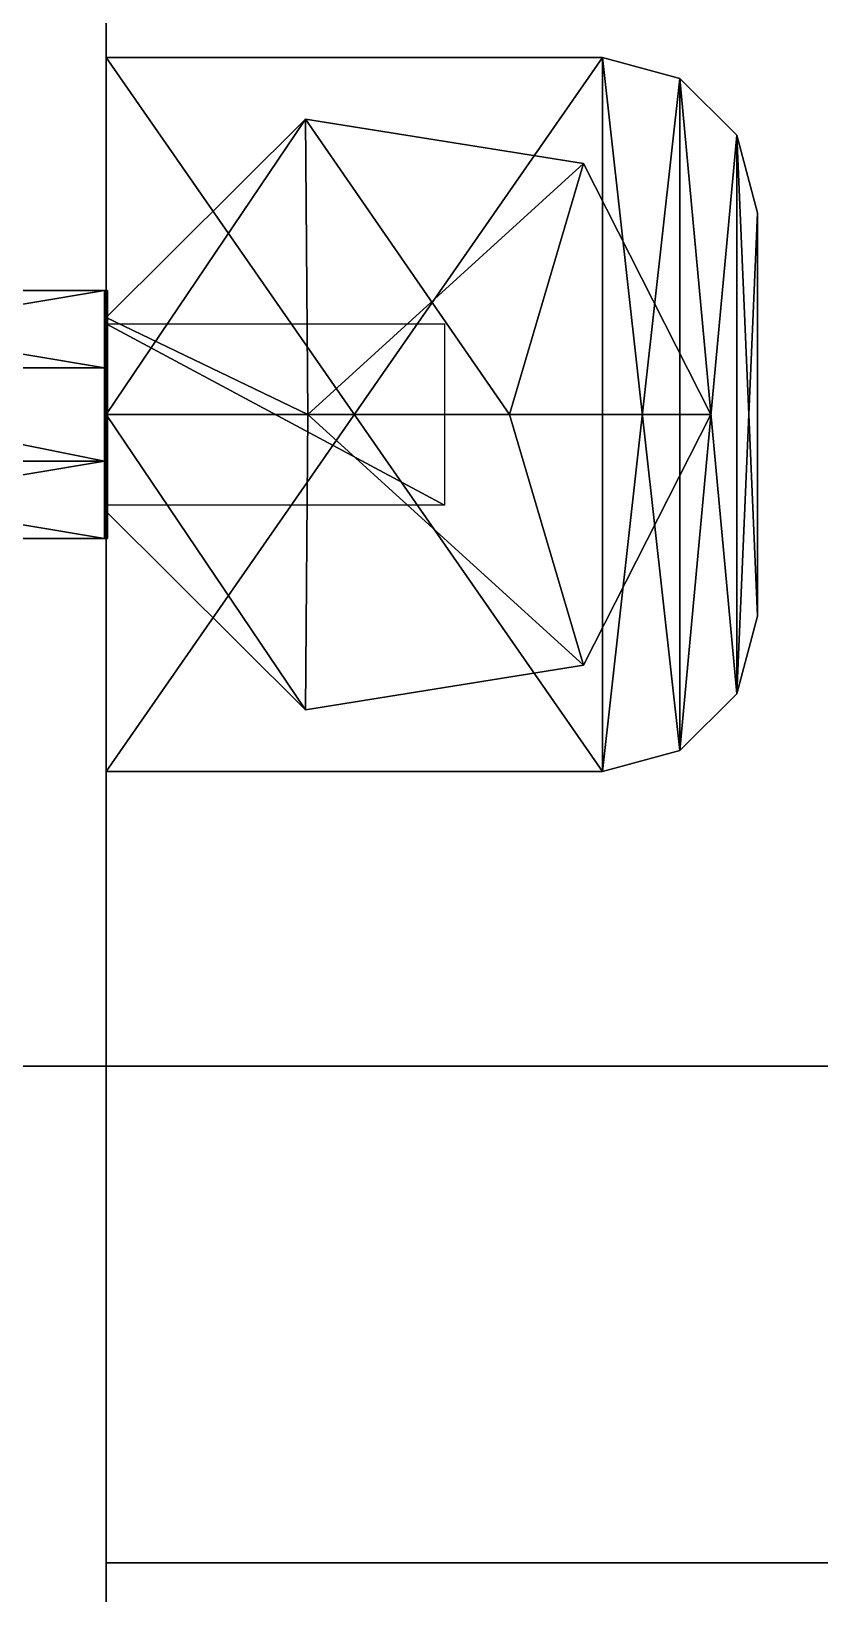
# Model space of a CAD drawing. Extents: x -100 to 4856, y -100 to 4830.
# Drawn here: x 1305.6 to 1331, y 4339 to 4389.3 of the extents above; entities that cross this region are included whole.
import ezdxf

# ---------------------------------------------------------------- set-up
doc = ezdxf.new("R2010")
doc.units = 0
for name, color, linetype in [('LAYER0', 7, 'CONTINUOUS'), ('LAYER700', 7, 'CONTINUOUS'), ('LAYER755', 7, 'CONTINUOUS'), ('LAYER756', 7, 'CONTINUOUS'), ('LAYER766', 7, 'CONTINUOUS'), ('LAYER801', 7, 'CONTINUOUS'), ('LAYER802', 7, 'CONTINUOUS'), ('LAYER803', 254, 'CONTINUOUS'), ('LAYER815', 7, 'CONTINUOUS'), ('LAYER816', 7, 'CONTINUOUS'), ('LAYER817', 254, 'CONTINUOUS'), ('LAYER87', 9, 'CONTINUOUS')]:
    doc.layers.add(name, color=color, linetype=linetype)

msp = doc.modelspace()

# ---------------------------------------------------------------- linework, layer by layer
at = {"layer": 'LAYER0', "invisible_edges": 1}
for points in [[(4856, 4830, -5), (-100, -100, -5), (-100, 4830, -5), (4856, 4830, -5)], [(-100, -100, -5), (4856, 4830, -5), (4856, -100, -5), (-100, -100, -5)], [(4856, -100), (-100, 4830), (-100, -100), (4856, -100)], [(-100, 4830), (4856, -100), (4856, 4830), (-100, 4830)]]:
    msp.add_3dface(points, dxfattribs=at)
at = {"layer": 'LAYER700', "invisible_edges": 1}
for points in [[(608, 4356), (2158, 4338), (608, 4338), (608, 4356)], [(2158, 4338), (608, 4356), (2158, 4356), (2158, 4338)], [(2158, 4356, 80), (608, 4338, 80), (2158, 4338, 80), (2158, 4356, 80)], [(608, 4338, 80), (2158, 4356, 80), (608, 4356, 80), (608, 4338, 80)], [(608, 4356), (2158, 4356, 80), (2158, 4356), (608, 4356)], [(2158, 4356, 80), (608, 4356), (608, 4356, 80), (2158, 4356, 80)]]:
    msp.add_3dface(points, dxfattribs=at)
at = {"layer": 'LAYER755', "invisible_edges": 1}
for points in [[(1290, 4710, 99), (1308, 4320, 99), (1290, 4320, 99), (1290, 4710, 99)], [(1308, 4320, 99), (1290, 4710, 99), (1308, 4710, 99), (1308, 4320, 99)], [(1308, 4710, 755), (1290, 4320, 755), (1308, 4320, 755), (1308, 4710, 755)], [(1290, 4320, 755), (1308, 4710, 755), (1290, 4710, 755), (1290, 4320, 755)], [(1308, 4710, 755), (1308, 4320, 99), (1308, 4710, 99), (1308, 4710, 755)], [(1308, 4320, 99), (1308, 4710, 755), (1308, 4320, 755), (1308, 4320, 99)]]:
    msp.add_3dface(points, dxfattribs=at)
at = {"layer": 'LAYER756', "invisible_edges": 1}
for points in [[(2150, 4710, 81), (626, 4320, 81), (626, 4710, 81), (2150, 4710, 81)], [(626, 4320, 81), (2150, 4710, 81), (2150, 4320, 81), (626, 4320, 81)], [(2150, 4320, 99), (626, 4710, 99), (626, 4320, 99), (2150, 4320, 99)], [(626, 4710, 99), (2150, 4320, 99), (2150, 4710, 99), (626, 4710, 99)]]:
    msp.add_3dface(points, dxfattribs=at)
at = {"layer": 'LAYER766', "invisible_edges": 1}
for points in [[(2150, 4401, 736.5), (1308, 4321, 736.5), (1308, 4401, 736.5), (2150, 4401, 736.5)], [(1308, 4321, 736.5), (2150, 4401, 736.5), (2150, 4321, 736.5), (1308, 4321, 736.5)], [(1308, 4401, 754.5), (1308, 4321, 736.5), (1308, 4321, 754.5), (1308, 4401, 754.5)], [(1308, 4321, 736.5), (1308, 4401, 754.5), (1308, 4401, 736.5), (1308, 4321, 736.5)], [(2150, 4321, 754.5), (1308, 4401, 754.5), (1308, 4321, 754.5), (2150, 4321, 754.5)], [(1308, 4401, 754.5), (2150, 4321, 754.5), (2150, 4401, 754.5), (1308, 4401, 754.5)]]:
    msp.add_3dface(points, dxfattribs=at)
at = {"layer": 'LAYER801', "invisible_edges": 1}
for points in [[(1308, 4685.4, 535), (2150, 4340, 535), (2150, 4685.4, 535), (1308, 4685.4, 535)], [(2150, 4340, 535), (1308, 4685.4, 535), (1308, 4340, 535), (2150, 4340, 535)], [(1308, 4685.4, 535), (1308, 4340, 517), (1308, 4340, 535), (1308, 4685.4, 535)], [(1308, 4340, 517), (1308, 4685.4, 535), (1308, 4685.4, 517), (1308, 4340, 517)], [(1308, 4340, 517), (2150, 4685.4, 517), (2150, 4340, 517), (1308, 4340, 517)], [(2150, 4685.4, 517), (1308, 4340, 517), (1308, 4685.4, 517), (2150, 4685.4, 517)], [(1308, 4340, 517), (2150, 4340, 535), (1308, 4340, 535), (1308, 4340, 517)], [(2150, 4340, 535), (1308, 4340, 517), (2150, 4340, 517), (2150, 4340, 535)]]:
    msp.add_3dface(points, dxfattribs=at)
at = {"layer": 'LAYER802'}
for points in [[(1308, 4388.5, 515.01), (1324, 4365.5, 515.01), (1308, 4365.5, 515.01), (1308, 4388.5, 515.01)], [(1324, 4388.5, 515.01), (1324, 4365.5, 515.01), (1308, 4388.5, 515.01), (1324, 4388.5, 515.01)], [(1308, 4388.5, 517), (1324, 4365.5, 517), (1308, 4365.5, 517), (1308, 4388.5, 517)], [(1324, 4388.5, 517), (1324, 4365.5, 517), (1308, 4388.5, 517), (1324, 4388.5, 517)], [(1324, 4388.5, 517), (1308, 4388.5, 515.01), (1324, 4388.5, 515.01), (1324, 4388.5, 517)], [(1308, 4388.5, 517), (1308, 4388.5, 515.01), (1324, 4388.5, 517), (1308, 4388.5, 517)], [(1308, 4365.5, 515.01), (1308, 4388.5, 517), (1308, 4388.5, 515.01), (1308, 4365.5, 515.01)], [(1308, 4365.5, 517), (1308, 4388.5, 517), (1308, 4365.5, 515.01), (1308, 4365.5, 517)], [(1324, 4365.5, 515.01), (1308, 4388.5, 515.01), (1324, 4388.5, 515.01), (1324, 4365.5, 515.01)], [(1308, 4365.5, 515.01), (1308, 4388.5, 515.01), (1324, 4365.5, 515.01), (1308, 4365.5, 515.01)], [(1308, 4388.5, 515.01), (1324, 4388.5, 517), (1324, 4388.5, 515.01), (1308, 4388.5, 515.01)], [(1308, 4388.5, 517), (1324, 4388.5, 517), (1308, 4388.5, 515.01), (1308, 4388.5, 517)], [(1308, 4388.5, 515.01), (1308, 4365.5, 517), (1308, 4365.5, 515.01), (1308, 4388.5, 515.01)], [(1308, 4388.5, 517), (1308, 4365.5, 517), (1308, 4388.5, 515.01), (1308, 4388.5, 517)], [(1324, 4388.5, 517), (1308, 4365.5, 517), (1324, 4365.5, 517), (1324, 4388.5, 517)], [(1308, 4388.5, 517), (1308, 4365.5, 517), (1324, 4388.5, 517), (1308, 4388.5, 517)], [(1326.5, 4387.83, 515.01), (1324, 4388.5, 517), (1326.5, 4387.83, 517), (1326.5, 4387.83, 515.01)], [(1324, 4388.5, 515.01), (1324, 4388.5, 517), (1326.5, 4387.83, 515.01), (1324, 4388.5, 515.01)], [(1324, 4388.5, 515.01), (1326.5, 4387.83, 515.01), (1324, 4365.5, 515.01), (1324, 4388.5, 515.01)], [(1324, 4388.5, 517), (1324, 4365.5, 517), (1326.5, 4387.83, 517), (1324, 4388.5, 517)], [(1326.5, 4366.17, 515.01), (1324, 4388.5, 515.01), (1324, 4365.5, 515.01), (1326.5, 4366.17, 515.01)], [(1326.5, 4387.83, 515.01), (1324, 4388.5, 515.01), (1326.5, 4366.17, 515.01), (1326.5, 4387.83, 515.01)], [(1326.5, 4366.17, 517), (1324, 4388.5, 517), (1324, 4365.5, 517), (1326.5, 4366.17, 517)], [(1326.5, 4387.83, 517), (1324, 4388.5, 517), (1326.5, 4366.17, 517), (1326.5, 4387.83, 517)], [(1324, 4388.5, 515.01), (1326.5, 4387.83, 517), (1326.5, 4387.83, 515.01), (1324, 4388.5, 515.01)], [(1324, 4388.5, 517), (1326.5, 4387.83, 517), (1324, 4388.5, 515.01), (1324, 4388.5, 517)], [(1324, 4365.5, 515.01), (1326.5, 4387.83, 515.01), (1326.5, 4366.17, 515.01), (1324, 4365.5, 515.01)], [(1326.5, 4387.83, 517), (1324, 4365.5, 517), (1326.5, 4366.17, 517), (1326.5, 4387.83, 517)], [(1328.33, 4386, 515.01), (1326.5, 4387.83, 517), (1328.33, 4386, 517), (1328.33, 4386, 515.01)], [(1326.5, 4387.83, 515.01), (1326.5, 4387.83, 517), (1328.33, 4386, 515.01), (1326.5, 4387.83, 515.01)], [(1328.33, 4368, 515.01), (1326.5, 4387.83, 515.01), (1328.33, 4386, 515.01), (1328.33, 4368, 515.01)], [(1326.5, 4366.17, 515.01), (1326.5, 4387.83, 515.01), (1328.33, 4368, 515.01), (1326.5, 4366.17, 515.01)], [(1326.5, 4387.83, 517), (1326.5, 4366.17, 517), (1328.33, 4386, 517), (1326.5, 4387.83, 517)], [(1328.33, 4368, 515.01), (1326.5, 4387.83, 515.01), (1326.5, 4366.17, 515.01), (1328.33, 4368, 515.01)], [(1328.33, 4386, 515.01), (1326.5, 4387.83, 515.01), (1328.33, 4368, 515.01), (1328.33, 4386, 515.01)], [(1328.33, 4368, 517), (1326.5, 4387.83, 517), (1326.5, 4366.17, 517), (1328.33, 4368, 517)], [(1328.33, 4386, 517), (1326.5, 4387.83, 517), (1328.33, 4368, 517), (1328.33, 4386, 517)], [(1326.5, 4387.83, 515.01), (1328.33, 4386, 517), (1328.33, 4386, 515.01), (1326.5, 4387.83, 515.01)], [(1326.5, 4387.83, 517), (1328.33, 4386, 517), (1326.5, 4387.83, 515.01), (1326.5, 4387.83, 517)], [(1308, 4380.123, 531), (1314.5, 4377, 531), (1314.431, 4386.518, 531), (1308, 4380.123, 531)], [(1314.431, 4386.518, 517), (1308, 4380.123, 531), (1314.431, 4386.518, 531), (1314.431, 4386.518, 517)], [(1308, 4380.123, 517), (1308, 4380.123, 531), (1314.431, 4386.518, 517), (1308, 4380.123, 517)], [(1314.431, 4386.518, 517), (1308, 4380.123, 531), (1308, 4380.123, 517), (1314.431, 4386.518, 517)], [(1314.431, 4386.518, 531), (1308, 4380.123, 531), (1314.431, 4386.518, 517), (1314.431, 4386.518, 531)], [(1308, 4377, 531), (1314.431, 4386.518, 531), (1314.5, 4377, 531), (1308, 4377, 531)], [(1308, 4380.123, 531), (1314.431, 4386.518, 531), (1308, 4377, 531), (1308, 4380.123, 531)], [(1314.431, 4386.518, 531), (1321, 4377, 531), (1323.387, 4385.083, 531), (1314.431, 4386.518, 531)], [(1314.5, 4377, 531), (1321, 4377, 531), (1314.431, 4386.518, 531), (1314.5, 4377, 531)], [(1323.387, 4385.083, 517), (1314.431, 4386.518, 531), (1323.387, 4385.083, 531), (1323.387, 4385.083, 517)], [(1314.431, 4386.518, 517), (1314.431, 4386.518, 531), (1323.387, 4385.083, 517), (1314.431, 4386.518, 517)], [(1323.387, 4385.083, 517), (1314.431, 4386.518, 531), (1314.431, 4386.518, 517), (1323.387, 4385.083, 517)], [(1323.387, 4385.083, 531), (1314.431, 4386.518, 531), (1323.387, 4385.083, 517), (1323.387, 4385.083, 531)], [(1314.431, 4386.518, 531), (1323.387, 4385.083, 531), (1314.5, 4377, 531), (1314.431, 4386.518, 531)], [(1328.33, 4386, 517), (1326.5, 4366.17, 517), (1328.33, 4368, 517), (1328.33, 4386, 517)], [(1329, 4383.5, 515.01), (1328.33, 4386, 517), (1329, 4383.5, 517), (1329, 4383.5, 515.01)], [(1328.33, 4386, 515.01), (1328.33, 4386, 517), (1329, 4383.5, 515.01), (1328.33, 4386, 515.01)], [(1329, 4370.5, 515.01), (1328.33, 4386, 515.01), (1329, 4383.5, 515.01), (1329, 4370.5, 515.01)], [(1328.33, 4368, 515.01), (1328.33, 4386, 515.01), (1329, 4370.5, 515.01), (1328.33, 4368, 515.01)], [(1328.33, 4386, 517), (1328.33, 4368, 517), (1329, 4383.5, 517), (1328.33, 4386, 517)], [(1329, 4370.5, 515.01), (1328.33, 4386, 515.01), (1328.33, 4368, 515.01), (1329, 4370.5, 515.01)], [(1329, 4383.5, 515.01), (1328.33, 4386, 515.01), (1329, 4370.5, 515.01), (1329, 4383.5, 515.01)], [(1329, 4370.5, 517), (1328.33, 4386, 517), (1328.33, 4368, 517), (1329, 4370.5, 517)], [(1329, 4383.5, 517), (1328.33, 4386, 517), (1329, 4370.5, 517), (1329, 4383.5, 517)], [(1328.33, 4386, 515.01), (1329, 4383.5, 517), (1329, 4383.5, 515.01), (1328.33, 4386, 515.01)], [(1328.33, 4386, 517), (1329, 4383.5, 517), (1328.33, 4386, 515.01), (1328.33, 4386, 517)], [(1314.5, 4377, 531), (1323.387, 4385.083, 531), (1321, 4377, 531), (1314.5, 4377, 531)], [(1323.387, 4385.083, 531), (1321, 4377, 531), (1327.5, 4377, 531), (1323.387, 4385.083, 531)], [(1323.387, 4385.083, 531), (1327.5, 4377, 531), (1321, 4377, 531), (1323.387, 4385.083, 531)], [(1327.5, 4377, 517), (1323.387, 4385.083, 531), (1327.5, 4377, 531), (1327.5, 4377, 517)], [(1323.387, 4385.083, 517), (1323.387, 4385.083, 531), (1327.5, 4377, 517), (1323.387, 4385.083, 517)], [(1327.5, 4377, 517), (1323.387, 4385.083, 531), (1323.387, 4385.083, 517), (1327.5, 4377, 517)], [(1327.5, 4377, 531), (1323.387, 4385.083, 531), (1327.5, 4377, 517), (1327.5, 4377, 531)], [(1329, 4383.5, 517), (1328.33, 4368, 517), (1329, 4370.5, 517), (1329, 4383.5, 517)], [(1329, 4383.5, 517), (1329, 4370.5, 515.01), (1329, 4370.5, 517), (1329, 4383.5, 517)], [(1329, 4383.5, 515.01), (1329, 4370.5, 515.01), (1329, 4383.5, 517), (1329, 4383.5, 515.01)], [(1329, 4383.5, 515.01), (1329, 4370.5, 517), (1329, 4370.5, 515.01), (1329, 4383.5, 515.01)], [(1329, 4383.5, 517), (1329, 4370.5, 517), (1329, 4383.5, 515.01), (1329, 4383.5, 517)], [(1308, 4373.877, 531), (1308, 4380.123, 517), (1308, 4373.877, 517), (1308, 4373.877, 531)], [(1308, 4380.123, 531), (1308, 4380.123, 517), (1308, 4373.877, 531), (1308, 4380.123, 531)], [(1308, 4377, 531), (1314.5, 4377, 531), (1308, 4380.123, 531), (1308, 4377, 531)], [(1308, 4380.123, 517), (1308, 4373.877, 531), (1308, 4373.877, 517), (1308, 4380.123, 517)], [(1308, 4380.123, 531), (1308, 4373.877, 531), (1308, 4380.123, 517), (1308, 4380.123, 531)], [(1318.908, 4374.08, 515), (1308, 4379.92, 515), (1318.908, 4379.92, 515), (1318.908, 4374.08, 515)], [(1308, 4374.08, 515), (1308, 4379.92, 515), (1318.908, 4374.08, 515), (1308, 4374.08, 515)], [(1308, 4377, 531), (1314.431, 4367.482, 531), (1314.5, 4377, 531), (1308, 4377, 531)], [(1308, 4373.877, 531), (1314.431, 4367.482, 531), (1308, 4377, 531), (1308, 4373.877, 531)], [(1308, 4377, 531), (1314.431, 4367.482, 531), (1314.5, 4377, 531), (1308, 4377, 531)], [(1308, 4373.877, 531), (1314.431, 4367.482, 531), (1308, 4377, 531), (1308, 4373.877, 531)], [(1314.431, 4367.482, 531), (1323.387, 4368.917, 531), (1314.5, 4377, 531), (1314.431, 4367.482, 531)], [(1314.431, 4367.482, 531), (1323.387, 4368.917, 531), (1314.5, 4377, 531), (1314.431, 4367.482, 531)], [(1314.5, 4377, 531), (1323.387, 4368.917, 531), (1321, 4377, 531), (1314.5, 4377, 531)], [(1314.5, 4377, 531), (1323.387, 4368.917, 531), (1321, 4377, 531), (1314.5, 4377, 531)], [(1321, 4377, 531), (1323.387, 4368.917, 531), (1327.5, 4377, 531), (1321, 4377, 531)], [(1323.387, 4368.917, 531), (1327.5, 4377, 531), (1321, 4377, 531), (1323.387, 4368.917, 531)], [(1327.5, 4377, 531), (1323.387, 4368.917, 517), (1327.5, 4377, 517), (1327.5, 4377, 531)], [(1323.387, 4368.917, 531), (1323.387, 4368.917, 517), (1327.5, 4377, 531), (1323.387, 4368.917, 531)], [(1323.387, 4368.917, 517), (1327.5, 4377, 531), (1327.5, 4377, 517), (1323.387, 4368.917, 517)], [(1323.387, 4368.917, 531), (1327.5, 4377, 531), (1323.387, 4368.917, 517), (1323.387, 4368.917, 531)], [(1314.431, 4367.482, 517), (1308, 4373.877, 531), (1308, 4373.877, 517), (1314.431, 4367.482, 517)], [(1314.431, 4367.482, 531), (1308, 4373.877, 531), (1314.431, 4367.482, 517), (1314.431, 4367.482, 531)], [(1308, 4373.877, 517), (1314.431, 4367.482, 531), (1314.431, 4367.482, 517), (1308, 4373.877, 517)], [(1308, 4373.877, 531), (1314.431, 4367.482, 531), (1308, 4373.877, 517), (1308, 4373.877, 531)], [(1329, 4370.5, 517), (1328.33, 4368, 515.01), (1329, 4370.5, 515.01), (1329, 4370.5, 517)], [(1328.33, 4368, 517), (1328.33, 4368, 515.01), (1329, 4370.5, 517), (1328.33, 4368, 517)], [(1328.33, 4368, 515.01), (1329, 4370.5, 517), (1329, 4370.5, 515.01), (1328.33, 4368, 515.01)], [(1328.33, 4368, 517), (1329, 4370.5, 517), (1328.33, 4368, 515.01), (1328.33, 4368, 517)], [(1323.387, 4368.917, 531), (1314.431, 4367.482, 517), (1323.387, 4368.917, 517), (1323.387, 4368.917, 531)], [(1314.431, 4367.482, 531), (1314.431, 4367.482, 517), (1323.387, 4368.917, 531), (1314.431, 4367.482, 531)], [(1314.431, 4367.482, 517), (1323.387, 4368.917, 531), (1323.387, 4368.917, 517), (1314.431, 4367.482, 517)], [(1314.431, 4367.482, 531), (1323.387, 4368.917, 531), (1314.431, 4367.482, 517), (1314.431, 4367.482, 531)], [(1328.33, 4368, 517), (1326.5, 4366.17, 515.01), (1328.33, 4368, 515.01), (1328.33, 4368, 517)], [(1326.5, 4366.17, 517), (1326.5, 4366.17, 515.01), (1328.33, 4368, 517), (1326.5, 4366.17, 517)], [(1326.5, 4366.17, 515.01), (1328.33, 4368, 517), (1328.33, 4368, 515.01), (1326.5, 4366.17, 515.01)], [(1326.5, 4366.17, 517), (1328.33, 4368, 517), (1326.5, 4366.17, 515.01), (1326.5, 4366.17, 517)], [(1326.5, 4366.17, 517), (1324, 4365.5, 515.01), (1326.5, 4366.17, 515.01), (1326.5, 4366.17, 517)], [(1324, 4365.5, 517), (1324, 4365.5, 515.01), (1326.5, 4366.17, 517), (1324, 4365.5, 517)], [(1324, 4365.5, 515.01), (1326.5, 4366.17, 517), (1326.5, 4366.17, 515.01), (1324, 4365.5, 515.01)], [(1324, 4365.5, 517), (1326.5, 4366.17, 517), (1324, 4365.5, 515.01), (1324, 4365.5, 517)], [(1324, 4365.5, 515.01), (1308, 4365.5, 517), (1308, 4365.5, 515.01), (1324, 4365.5, 515.01)], [(1324, 4365.5, 517), (1308, 4365.5, 517), (1324, 4365.5, 515.01), (1324, 4365.5, 517)], [(1308, 4365.5, 517), (1324, 4365.5, 515.01), (1324, 4365.5, 517), (1308, 4365.5, 517)], [(1308, 4365.5, 515.01), (1324, 4365.5, 515.01), (1308, 4365.5, 517), (1308, 4365.5, 515.01)]]:
    msp.add_3dface(points, dxfattribs=at)
at = {"layer": 'LAYER803'}
for points in [[(1307.95, 4378.5, 525.8301), (1293.05, 4381, 522.5), (1293.05, 4378.5, 525.8301), (1307.95, 4378.5, 525.8301)], [(1307.95, 4381, 522.5), (1293.05, 4381, 522.5), (1307.95, 4378.5, 525.8301), (1307.95, 4381, 522.5)], [(1307.95, 4381, 522.5), (1293.05, 4378.5, 519.1699), (1293.05, 4381, 522.5), (1307.95, 4381, 522.5)], [(1307.95, 4378.5, 519.1699), (1293.05, 4378.5, 519.1699), (1307.95, 4381, 522.5), (1307.95, 4378.5, 519.1699)], [(1308.05, 4378.5, 525.8301), (1307.95, 4381, 522.5), (1307.95, 4378.5, 525.8301), (1308.05, 4378.5, 525.8301)], [(1308.05, 4381, 522.5), (1307.95, 4381, 522.5), (1308.05, 4378.5, 525.8301), (1308.05, 4381, 522.5)], [(1308.05, 4381, 522.5), (1307.95, 4378.5, 519.1699), (1307.95, 4381, 522.5), (1308.05, 4381, 522.5)], [(1308.05, 4378.5, 519.1699), (1307.95, 4378.5, 519.1699), (1308.05, 4381, 522.5), (1308.05, 4378.5, 519.1699)], [(1307.95, 4381, 518.5), (1308.05, 4373, 518.5), (1307.95, 4373, 518.5), (1307.95, 4381, 518.5)], [(1308.05, 4381, 518.5), (1308.05, 4373, 518.5), (1307.95, 4381, 518.5), (1308.05, 4381, 518.5)], [(1307.95, 4373, 526.5), (1308.05, 4381, 526.5), (1307.95, 4381, 526.5), (1307.95, 4373, 526.5)], [(1308.05, 4373, 526.5), (1308.05, 4381, 526.5), (1307.95, 4373, 526.5), (1308.05, 4373, 526.5)], [(1307.95, 4381, 518.5), (1308.05, 4381, 526.5), (1308.05, 4381, 518.5), (1307.95, 4381, 518.5)], [(1307.95, 4381, 526.5), (1308.05, 4381, 526.5), (1307.95, 4381, 518.5), (1307.95, 4381, 526.5)], [(1307.95, 4381, 526.5), (1307.95, 4373, 518.5), (1307.95, 4373, 526.5), (1307.95, 4381, 526.5)], [(1307.95, 4381, 518.5), (1307.95, 4373, 518.5), (1307.95, 4381, 526.5), (1307.95, 4381, 518.5)], [(1308.05, 4373, 526.5), (1308.05, 4381, 518.5), (1308.05, 4381, 526.5), (1308.05, 4373, 526.5)], [(1308.05, 4373, 518.5), (1308.05, 4381, 518.5), (1308.05, 4373, 526.5), (1308.05, 4373, 518.5)], [(1293.05, 4378.5, 525.8301), (1307.95, 4375.5, 525.8301), (1307.95, 4378.5, 525.8301), (1293.05, 4378.5, 525.8301)], [(1293.05, 4375.5, 525.8301), (1307.95, 4375.5, 525.8301), (1293.05, 4378.5, 525.8301), (1293.05, 4375.5, 525.8301)], [(1293.05, 4378.5, 519.1699), (1307.95, 4375.5, 519.1699), (1293.05, 4375.5, 519.1699), (1293.05, 4378.5, 519.1699)], [(1307.95, 4378.5, 519.1699), (1307.95, 4375.5, 519.1699), (1293.05, 4378.5, 519.1699), (1307.95, 4378.5, 519.1699)], [(1308.05, 4378.5, 525.8301), (1307.95, 4375.5, 525.8301), (1308.05, 4375.5, 525.8301), (1308.05, 4378.5, 525.8301)], [(1307.95, 4378.5, 525.8301), (1307.95, 4375.5, 525.8301), (1308.05, 4378.5, 525.8301), (1307.95, 4378.5, 525.8301)], [(1307.95, 4378.5, 519.1699), (1308.05, 4375.5, 519.1699), (1307.95, 4375.5, 519.1699), (1307.95, 4378.5, 519.1699)], [(1308.05, 4378.5, 519.1699), (1308.05, 4375.5, 519.1699), (1307.95, 4378.5, 519.1699), (1308.05, 4378.5, 519.1699)], [(1293.05, 4375.5, 525.8301), (1307.95, 4373, 522.5), (1307.95, 4375.5, 525.8301), (1293.05, 4375.5, 525.8301)], [(1293.05, 4373, 522.5), (1307.95, 4373, 522.5), (1293.05, 4375.5, 525.8301), (1293.05, 4373, 522.5)], [(1293.05, 4373, 522.5), (1307.95, 4375.5, 519.1699), (1307.95, 4373, 522.5), (1293.05, 4373, 522.5)], [(1293.05, 4375.5, 519.1699), (1307.95, 4375.5, 519.1699), (1293.05, 4373, 522.5), (1293.05, 4375.5, 519.1699)], [(1307.95, 4375.5, 525.8301), (1308.05, 4373, 522.5), (1308.05, 4375.5, 525.8301), (1307.95, 4375.5, 525.8301)], [(1307.95, 4373, 522.5), (1308.05, 4373, 522.5), (1307.95, 4375.5, 525.8301), (1307.95, 4373, 522.5)], [(1307.95, 4373, 522.5), (1308.05, 4375.5, 519.1699), (1308.05, 4373, 522.5), (1307.95, 4373, 522.5)], [(1307.95, 4375.5, 519.1699), (1308.05, 4375.5, 519.1699), (1307.95, 4373, 522.5), (1307.95, 4375.5, 519.1699)], [(1307.95, 4373, 526.5), (1308.05, 4373, 518.5), (1308.05, 4373, 526.5), (1307.95, 4373, 526.5)], [(1307.95, 4373, 518.5), (1308.05, 4373, 518.5), (1307.95, 4373, 526.5), (1307.95, 4373, 518.5)]]:
    msp.add_3dface(points, dxfattribs=at)
at = {"layer": 'LAYER815', "invisible_edges": 1}
for points in [[(1308, 4685.4, 317), (2150, 4340, 317), (2150, 4685.4, 317), (1308, 4685.4, 317)], [(2150, 4340, 317), (1308, 4685.4, 317), (1308, 4340, 317), (2150, 4340, 317)], [(1308, 4685.4, 317), (1308, 4340, 299), (1308, 4340, 317), (1308, 4685.4, 317)], [(1308, 4340, 299), (1308, 4685.4, 317), (1308, 4685.4, 299), (1308, 4340, 299)], [(1308, 4340, 299), (2150, 4685.4, 299), (2150, 4340, 299), (1308, 4340, 299)], [(2150, 4685.4, 299), (1308, 4340, 299), (1308, 4685.4, 299), (2150, 4685.4, 299)], [(1308, 4340, 299), (2150, 4340, 317), (1308, 4340, 317), (1308, 4340, 299)], [(2150, 4340, 317), (1308, 4340, 299), (2150, 4340, 299), (2150, 4340, 317)]]:
    msp.add_3dface(points, dxfattribs=at)
at = {"layer": 'LAYER816'}
for points in [[(1308, 4388.5, 297.01), (1324, 4365.5, 297.01), (1308, 4365.5, 297.01), (1308, 4388.5, 297.01)], [(1324, 4388.5, 297.01), (1324, 4365.5, 297.01), (1308, 4388.5, 297.01), (1324, 4388.5, 297.01)], [(1308, 4388.5, 299), (1324, 4365.5, 299), (1308, 4365.5, 299), (1308, 4388.5, 299)], [(1324, 4388.5, 299), (1324, 4365.5, 299), (1308, 4388.5, 299), (1324, 4388.5, 299)], [(1324, 4388.5, 299), (1308, 4388.5, 297.01), (1324, 4388.5, 297.01), (1324, 4388.5, 299)], [(1308, 4388.5, 299), (1308, 4388.5, 297.01), (1324, 4388.5, 299), (1308, 4388.5, 299)], [(1308, 4365.5, 297.01), (1308, 4388.5, 299), (1308, 4388.5, 297.01), (1308, 4365.5, 297.01)], [(1308, 4365.5, 299), (1308, 4388.5, 299), (1308, 4365.5, 297.01), (1308, 4365.5, 299)], [(1324, 4365.5, 297.01), (1308, 4388.5, 297.01), (1324, 4388.5, 297.01), (1324, 4365.5, 297.01)], [(1308, 4365.5, 297.01), (1308, 4388.5, 297.01), (1324, 4365.5, 297.01), (1308, 4365.5, 297.01)], [(1308, 4388.5, 297.01), (1324, 4388.5, 299), (1324, 4388.5, 297.01), (1308, 4388.5, 297.01)], [(1308, 4388.5, 299), (1324, 4388.5, 299), (1308, 4388.5, 297.01), (1308, 4388.5, 299)], [(1308, 4388.5, 297.01), (1308, 4365.5, 299), (1308, 4365.5, 297.01), (1308, 4388.5, 297.01)], [(1308, 4388.5, 299), (1308, 4365.5, 299), (1308, 4388.5, 297.01), (1308, 4388.5, 299)], [(1324, 4388.5, 299), (1308, 4365.5, 299), (1324, 4365.5, 299), (1324, 4388.5, 299)], [(1308, 4388.5, 299), (1308, 4365.5, 299), (1324, 4388.5, 299), (1308, 4388.5, 299)], [(1326.5, 4387.83, 297.01), (1324, 4388.5, 299), (1326.5, 4387.83, 299), (1326.5, 4387.83, 297.01)], [(1324, 4388.5, 297.01), (1324, 4388.5, 299), (1326.5, 4387.83, 297.01), (1324, 4388.5, 297.01)], [(1324, 4388.5, 297.01), (1326.5, 4387.83, 297.01), (1324, 4365.5, 297.01), (1324, 4388.5, 297.01)], [(1324, 4388.5, 299), (1324, 4365.5, 299), (1326.5, 4387.83, 299), (1324, 4388.5, 299)], [(1326.5, 4366.17, 297.01), (1324, 4388.5, 297.01), (1324, 4365.5, 297.01), (1326.5, 4366.17, 297.01)], [(1326.5, 4387.83, 297.01), (1324, 4388.5, 297.01), (1326.5, 4366.17, 297.01), (1326.5, 4387.83, 297.01)], [(1326.5, 4366.17, 299), (1324, 4388.5, 299), (1324, 4365.5, 299), (1326.5, 4366.17, 299)], [(1326.5, 4387.83, 299), (1324, 4388.5, 299), (1326.5, 4366.17, 299), (1326.5, 4387.83, 299)], [(1324, 4388.5, 297.01), (1326.5, 4387.83, 299), (1326.5, 4387.83, 297.01), (1324, 4388.5, 297.01)], [(1324, 4388.5, 299), (1326.5, 4387.83, 299), (1324, 4388.5, 297.01), (1324, 4388.5, 299)], [(1324, 4365.5, 297.01), (1326.5, 4387.83, 297.01), (1326.5, 4366.17, 297.01), (1324, 4365.5, 297.01)], [(1326.5, 4387.83, 299), (1324, 4365.5, 299), (1326.5, 4366.17, 299), (1326.5, 4387.83, 299)], [(1328.33, 4386, 297.01), (1326.5, 4387.83, 299), (1328.33, 4386, 299), (1328.33, 4386, 297.01)], [(1326.5, 4387.83, 297.01), (1326.5, 4387.83, 299), (1328.33, 4386, 297.01), (1326.5, 4387.83, 297.01)], [(1328.33, 4368, 297.01), (1326.5, 4387.83, 297.01), (1328.33, 4386, 297.01), (1328.33, 4368, 297.01)], [(1326.5, 4366.17, 297.01), (1326.5, 4387.83, 297.01), (1328.33, 4368, 297.01), (1326.5, 4366.17, 297.01)], [(1326.5, 4387.83, 299), (1326.5, 4366.17, 299), (1328.33, 4386, 299), (1326.5, 4387.83, 299)], [(1328.33, 4368, 297.01), (1326.5, 4387.83, 297.01), (1326.5, 4366.17, 297.01), (1328.33, 4368, 297.01)], [(1328.33, 4386, 297.01), (1326.5, 4387.83, 297.01), (1328.33, 4368, 297.01), (1328.33, 4386, 297.01)], [(1328.33, 4368, 299), (1326.5, 4387.83, 299), (1326.5, 4366.17, 299), (1328.33, 4368, 299)], [(1328.33, 4386, 299), (1326.5, 4387.83, 299), (1328.33, 4368, 299), (1328.33, 4386, 299)], [(1326.5, 4387.83, 297.01), (1328.33, 4386, 299), (1328.33, 4386, 297.01), (1326.5, 4387.83, 297.01)], [(1326.5, 4387.83, 299), (1328.33, 4386, 299), (1326.5, 4387.83, 297.01), (1326.5, 4387.83, 299)], [(1308, 4380.123, 313), (1314.5, 4377, 313), (1314.431, 4386.518, 313), (1308, 4380.123, 313)], [(1314.431, 4386.518, 299), (1308, 4380.123, 313), (1314.431, 4386.518, 313), (1314.431, 4386.518, 299)], [(1308, 4380.123, 299), (1308, 4380.123, 313), (1314.431, 4386.518, 299), (1308, 4380.123, 299)], [(1314.431, 4386.518, 299), (1308, 4380.123, 313), (1308, 4380.123, 299), (1314.431, 4386.518, 299)], [(1314.431, 4386.518, 313), (1308, 4380.123, 313), (1314.431, 4386.518, 299), (1314.431, 4386.518, 313)], [(1308, 4377, 313), (1314.431, 4386.518, 313), (1314.5, 4377, 313), (1308, 4377, 313)], [(1308, 4380.123, 313), (1314.431, 4386.518, 313), (1308, 4377, 313), (1308, 4380.123, 313)], [(1314.431, 4386.518, 313), (1321, 4377, 313), (1323.387, 4385.083, 313), (1314.431, 4386.518, 313)], [(1314.5, 4377, 313), (1321, 4377, 313), (1314.431, 4386.518, 313), (1314.5, 4377, 313)], [(1323.387, 4385.083, 299), (1314.431, 4386.518, 313), (1323.387, 4385.083, 313), (1323.387, 4385.083, 299)], [(1314.431, 4386.518, 299), (1314.431, 4386.518, 313), (1323.387, 4385.083, 299), (1314.431, 4386.518, 299)], [(1323.387, 4385.083, 299), (1314.431, 4386.518, 313), (1314.431, 4386.518, 299), (1323.387, 4385.083, 299)], [(1323.387, 4385.083, 313), (1314.431, 4386.518, 313), (1323.387, 4385.083, 299), (1323.387, 4385.083, 313)], [(1314.431, 4386.518, 313), (1323.387, 4385.083, 313), (1314.5, 4377, 313), (1314.431, 4386.518, 313)], [(1328.33, 4386, 299), (1326.5, 4366.17, 299), (1328.33, 4368, 299), (1328.33, 4386, 299)], [(1329, 4383.5, 297.01), (1328.33, 4386, 299), (1329, 4383.5, 299), (1329, 4383.5, 297.01)], [(1328.33, 4386, 297.01), (1328.33, 4386, 299), (1329, 4383.5, 297.01), (1328.33, 4386, 297.01)], [(1329, 4370.5, 297.01), (1328.33, 4386, 297.01), (1329, 4383.5, 297.01), (1329, 4370.5, 297.01)], [(1328.33, 4368, 297.01), (1328.33, 4386, 297.01), (1329, 4370.5, 297.01), (1328.33, 4368, 297.01)], [(1328.33, 4386, 299), (1328.33, 4368, 299), (1329, 4383.5, 299), (1328.33, 4386, 299)], [(1329, 4370.5, 297.01), (1328.33, 4386, 297.01), (1328.33, 4368, 297.01), (1329, 4370.5, 297.01)], [(1329, 4383.5, 297.01), (1328.33, 4386, 297.01), (1329, 4370.5, 297.01), (1329, 4383.5, 297.01)], [(1329, 4370.5, 299), (1328.33, 4386, 299), (1328.33, 4368, 299), (1329, 4370.5, 299)], [(1329, 4383.5, 299), (1328.33, 4386, 299), (1329, 4370.5, 299), (1329, 4383.5, 299)], [(1328.33, 4386, 297.01), (1329, 4383.5, 299), (1329, 4383.5, 297.01), (1328.33, 4386, 297.01)], [(1328.33, 4386, 299), (1329, 4383.5, 299), (1328.33, 4386, 297.01), (1328.33, 4386, 299)], [(1314.5, 4377, 313), (1323.387, 4385.083, 313), (1321, 4377, 313), (1314.5, 4377, 313)], [(1323.387, 4385.083, 313), (1321, 4377, 313), (1327.5, 4377, 313), (1323.387, 4385.083, 313)], [(1323.387, 4385.083, 313), (1327.5, 4377, 313), (1321, 4377, 313), (1323.387, 4385.083, 313)], [(1327.5, 4377, 299), (1323.387, 4385.083, 313), (1327.5, 4377, 313), (1327.5, 4377, 299)], [(1323.387, 4385.083, 299), (1323.387, 4385.083, 313), (1327.5, 4377, 299), (1323.387, 4385.083, 299)], [(1327.5, 4377, 299), (1323.387, 4385.083, 313), (1323.387, 4385.083, 299), (1327.5, 4377, 299)], [(1327.5, 4377, 313), (1323.387, 4385.083, 313), (1327.5, 4377, 299), (1327.5, 4377, 313)], [(1329, 4383.5, 299), (1328.33, 4368, 299), (1329, 4370.5, 299), (1329, 4383.5, 299)], [(1329, 4383.5, 299), (1329, 4370.5, 297.01), (1329, 4370.5, 299), (1329, 4383.5, 299)], [(1329, 4383.5, 297.01), (1329, 4370.5, 297.01), (1329, 4383.5, 299), (1329, 4383.5, 297.01)], [(1329, 4383.5, 297.01), (1329, 4370.5, 299), (1329, 4370.5, 297.01), (1329, 4383.5, 297.01)], [(1329, 4383.5, 299), (1329, 4370.5, 299), (1329, 4383.5, 297.01), (1329, 4383.5, 299)], [(1308, 4373.877, 313), (1308, 4380.123, 299), (1308, 4373.877, 299), (1308, 4373.877, 313)], [(1308, 4380.123, 313), (1308, 4380.123, 299), (1308, 4373.877, 313), (1308, 4380.123, 313)], [(1308, 4377, 313), (1314.5, 4377, 313), (1308, 4380.123, 313), (1308, 4377, 313)], [(1308, 4380.123, 299), (1308, 4373.877, 313), (1308, 4373.877, 299), (1308, 4380.123, 299)], [(1308, 4380.123, 313), (1308, 4373.877, 313), (1308, 4380.123, 299), (1308, 4380.123, 313)], [(1318.908, 4374.08, 297), (1308, 4379.92, 297), (1318.908, 4379.92, 297), (1318.908, 4374.08, 297)], [(1308, 4374.08, 297), (1308, 4379.92, 297), (1318.908, 4374.08, 297), (1308, 4374.08, 297)], [(1308, 4377, 313), (1314.431, 4367.482, 313), (1314.5, 4377, 313), (1308, 4377, 313)], [(1308, 4373.877, 313), (1314.431, 4367.482, 313), (1308, 4377, 313), (1308, 4373.877, 313)], [(1308, 4377, 313), (1314.431, 4367.482, 313), (1314.5, 4377, 313), (1308, 4377, 313)], [(1308, 4373.877, 313), (1314.431, 4367.482, 313), (1308, 4377, 313), (1308, 4373.877, 313)], [(1314.431, 4367.482, 313), (1323.387, 4368.917, 313), (1314.5, 4377, 313), (1314.431, 4367.482, 313)], [(1314.431, 4367.482, 313), (1323.387, 4368.917, 313), (1314.5, 4377, 313), (1314.431, 4367.482, 313)], [(1314.5, 4377, 313), (1323.387, 4368.917, 313), (1321, 4377, 313), (1314.5, 4377, 313)], [(1314.5, 4377, 313), (1323.387, 4368.917, 313), (1321, 4377, 313), (1314.5, 4377, 313)], [(1321, 4377, 313), (1323.387, 4368.917, 313), (1327.5, 4377, 313), (1321, 4377, 313)], [(1323.387, 4368.917, 313), (1327.5, 4377, 313), (1321, 4377, 313), (1323.387, 4368.917, 313)], [(1327.5, 4377, 313), (1323.387, 4368.917, 299), (1327.5, 4377, 299), (1327.5, 4377, 313)], [(1323.387, 4368.917, 313), (1323.387, 4368.917, 299), (1327.5, 4377, 313), (1323.387, 4368.917, 313)], [(1323.387, 4368.917, 299), (1327.5, 4377, 313), (1327.5, 4377, 299), (1323.387, 4368.917, 299)], [(1323.387, 4368.917, 313), (1327.5, 4377, 313), (1323.387, 4368.917, 299), (1323.387, 4368.917, 313)], [(1314.431, 4367.482, 299), (1308, 4373.877, 313), (1308, 4373.877, 299), (1314.431, 4367.482, 299)], [(1314.431, 4367.482, 313), (1308, 4373.877, 313), (1314.431, 4367.482, 299), (1314.431, 4367.482, 313)], [(1308, 4373.877, 299), (1314.431, 4367.482, 313), (1314.431, 4367.482, 299), (1308, 4373.877, 299)], [(1308, 4373.877, 313), (1314.431, 4367.482, 313), (1308, 4373.877, 299), (1308, 4373.877, 313)], [(1329, 4370.5, 299), (1328.33, 4368, 297.01), (1329, 4370.5, 297.01), (1329, 4370.5, 299)], [(1328.33, 4368, 299), (1328.33, 4368, 297.01), (1329, 4370.5, 299), (1328.33, 4368, 299)], [(1328.33, 4368, 297.01), (1329, 4370.5, 299), (1329, 4370.5, 297.01), (1328.33, 4368, 297.01)], [(1328.33, 4368, 299), (1329, 4370.5, 299), (1328.33, 4368, 297.01), (1328.33, 4368, 299)], [(1323.387, 4368.917, 313), (1314.431, 4367.482, 299), (1323.387, 4368.917, 299), (1323.387, 4368.917, 313)], [(1314.431, 4367.482, 313), (1314.431, 4367.482, 299), (1323.387, 4368.917, 313), (1314.431, 4367.482, 313)], [(1314.431, 4367.482, 299), (1323.387, 4368.917, 313), (1323.387, 4368.917, 299), (1314.431, 4367.482, 299)], [(1314.431, 4367.482, 313), (1323.387, 4368.917, 313), (1314.431, 4367.482, 299), (1314.431, 4367.482, 313)], [(1328.33, 4368, 299), (1326.5, 4366.17, 297.01), (1328.33, 4368, 297.01), (1328.33, 4368, 299)], [(1326.5, 4366.17, 299), (1326.5, 4366.17, 297.01), (1328.33, 4368, 299), (1326.5, 4366.17, 299)], [(1326.5, 4366.17, 297.01), (1328.33, 4368, 299), (1328.33, 4368, 297.01), (1326.5, 4366.17, 297.01)], [(1326.5, 4366.17, 299), (1328.33, 4368, 299), (1326.5, 4366.17, 297.01), (1326.5, 4366.17, 299)], [(1326.5, 4366.17, 299), (1324, 4365.5, 297.01), (1326.5, 4366.17, 297.01), (1326.5, 4366.17, 299)], [(1324, 4365.5, 299), (1324, 4365.5, 297.01), (1326.5, 4366.17, 299), (1324, 4365.5, 299)], [(1324, 4365.5, 297.01), (1326.5, 4366.17, 299), (1326.5, 4366.17, 297.01), (1324, 4365.5, 297.01)], [(1324, 4365.5, 299), (1326.5, 4366.17, 299), (1324, 4365.5, 297.01), (1324, 4365.5, 299)], [(1324, 4365.5, 297.01), (1308, 4365.5, 299), (1308, 4365.5, 297.01), (1324, 4365.5, 297.01)], [(1324, 4365.5, 299), (1308, 4365.5, 299), (1324, 4365.5, 297.01), (1324, 4365.5, 299)], [(1308, 4365.5, 299), (1324, 4365.5, 297.01), (1324, 4365.5, 299), (1308, 4365.5, 299)], [(1308, 4365.5, 297.01), (1324, 4365.5, 297.01), (1308, 4365.5, 299), (1308, 4365.5, 297.01)]]:
    msp.add_3dface(points, dxfattribs=at)
at = {"layer": 'LAYER817'}
for points in [[(1307.95, 4378.5, 307.8301), (1293.05, 4381, 304.5), (1293.05, 4378.5, 307.8301), (1307.95, 4378.5, 307.8301)], [(1307.95, 4381, 304.5), (1293.05, 4381, 304.5), (1307.95, 4378.5, 307.8301), (1307.95, 4381, 304.5)], [(1307.95, 4381, 304.5), (1293.05, 4378.5, 301.1699), (1293.05, 4381, 304.5), (1307.95, 4381, 304.5)], [(1307.95, 4378.5, 301.1699), (1293.05, 4378.5, 301.1699), (1307.95, 4381, 304.5), (1307.95, 4378.5, 301.1699)], [(1308.05, 4378.5, 307.8301), (1307.95, 4381, 304.5), (1307.95, 4378.5, 307.8301), (1308.05, 4378.5, 307.8301)], [(1308.05, 4381, 304.5), (1307.95, 4381, 304.5), (1308.05, 4378.5, 307.8301), (1308.05, 4381, 304.5)], [(1308.05, 4381, 304.5), (1307.95, 4378.5, 301.1699), (1307.95, 4381, 304.5), (1308.05, 4381, 304.5)], [(1308.05, 4378.5, 301.1699), (1307.95, 4378.5, 301.1699), (1308.05, 4381, 304.5), (1308.05, 4378.5, 301.1699)], [(1307.95, 4381, 300.5), (1308.05, 4373, 300.5), (1307.95, 4373, 300.5), (1307.95, 4381, 300.5)], [(1308.05, 4381, 300.5), (1308.05, 4373, 300.5), (1307.95, 4381, 300.5), (1308.05, 4381, 300.5)], [(1307.95, 4373, 308.5), (1308.05, 4381, 308.5), (1307.95, 4381, 308.5), (1307.95, 4373, 308.5)], [(1308.05, 4373, 308.5), (1308.05, 4381, 308.5), (1307.95, 4373, 308.5), (1308.05, 4373, 308.5)], [(1307.95, 4381, 300.5), (1308.05, 4381, 308.5), (1308.05, 4381, 300.5), (1307.95, 4381, 300.5)], [(1307.95, 4381, 308.5), (1308.05, 4381, 308.5), (1307.95, 4381, 300.5), (1307.95, 4381, 308.5)], [(1307.95, 4381, 308.5), (1307.95, 4373, 300.5), (1307.95, 4373, 308.5), (1307.95, 4381, 308.5)], [(1307.95, 4381, 300.5), (1307.95, 4373, 300.5), (1307.95, 4381, 308.5), (1307.95, 4381, 300.5)], [(1308.05, 4373, 308.5), (1308.05, 4381, 300.5), (1308.05, 4381, 308.5), (1308.05, 4373, 308.5)], [(1308.05, 4373, 300.5), (1308.05, 4381, 300.5), (1308.05, 4373, 308.5), (1308.05, 4373, 300.5)], [(1293.05, 4378.5, 307.8301), (1307.95, 4375.5, 307.8301), (1307.95, 4378.5, 307.8301), (1293.05, 4378.5, 307.8301)], [(1293.05, 4375.5, 307.8301), (1307.95, 4375.5, 307.8301), (1293.05, 4378.5, 307.8301), (1293.05, 4375.5, 307.8301)], [(1293.05, 4378.5, 301.1699), (1307.95, 4375.5, 301.1699), (1293.05, 4375.5, 301.1699), (1293.05, 4378.5, 301.1699)], [(1307.95, 4378.5, 301.1699), (1307.95, 4375.5, 301.1699), (1293.05, 4378.5, 301.1699), (1307.95, 4378.5, 301.1699)], [(1308.05, 4378.5, 307.8301), (1307.95, 4375.5, 307.8301), (1308.05, 4375.5, 307.8301), (1308.05, 4378.5, 307.8301)], [(1307.95, 4378.5, 307.8301), (1307.95, 4375.5, 307.8301), (1308.05, 4378.5, 307.8301), (1307.95, 4378.5, 307.8301)], [(1307.95, 4378.5, 301.1699), (1308.05, 4375.5, 301.1699), (1307.95, 4375.5, 301.1699), (1307.95, 4378.5, 301.1699)], [(1308.05, 4378.5, 301.1699), (1308.05, 4375.5, 301.1699), (1307.95, 4378.5, 301.1699), (1308.05, 4378.5, 301.1699)], [(1293.05, 4375.5, 307.8301), (1307.95, 4373, 304.5), (1307.95, 4375.5, 307.8301), (1293.05, 4375.5, 307.8301)], [(1293.05, 4373, 304.5), (1307.95, 4373, 304.5), (1293.05, 4375.5, 307.8301), (1293.05, 4373, 304.5)], [(1293.05, 4373, 304.5), (1307.95, 4375.5, 301.1699), (1307.95, 4373, 304.5), (1293.05, 4373, 304.5)], [(1293.05, 4375.5, 301.1699), (1307.95, 4375.5, 301.1699), (1293.05, 4373, 304.5), (1293.05, 4375.5, 301.1699)], [(1307.95, 4375.5, 307.8301), (1308.05, 4373, 304.5), (1308.05, 4375.5, 307.8301), (1307.95, 4375.5, 307.8301)], [(1307.95, 4373, 304.5), (1308.05, 4373, 304.5), (1307.95, 4375.5, 307.8301), (1307.95, 4373, 304.5)], [(1307.95, 4373, 304.5), (1308.05, 4375.5, 301.1699), (1308.05, 4373, 304.5), (1307.95, 4373, 304.5)], [(1307.95, 4375.5, 301.1699), (1308.05, 4375.5, 301.1699), (1307.95, 4373, 304.5), (1307.95, 4375.5, 301.1699)], [(1307.95, 4373, 308.5), (1308.05, 4373, 300.5), (1308.05, 4373, 308.5), (1307.95, 4373, 308.5)], [(1307.95, 4373, 300.5), (1308.05, 4373, 300.5), (1307.95, 4373, 308.5), (1307.95, 4373, 300.5)]]:
    msp.add_3dface(points, dxfattribs=at)
at = {"layer": 'LAYER87', "invisible_edges": 1}
for points in [[(2250, 4730, 755), (590, 4298, 755), (590, 4730, 755), (2250, 4730, 755)], [(590, 4298, 755), (2250, 4730, 755), (2250, 4298, 755), (590, 4298, 755)], [(2250, 4298, 773), (590, 4730, 773), (590, 4298, 773), (2250, 4298, 773)], [(590, 4730, 773), (2250, 4298, 773), (2250, 4730, 773), (590, 4730, 773)]]:
    msp.add_3dface(points, dxfattribs=at)

doc.saveas('drawing.dxf')
